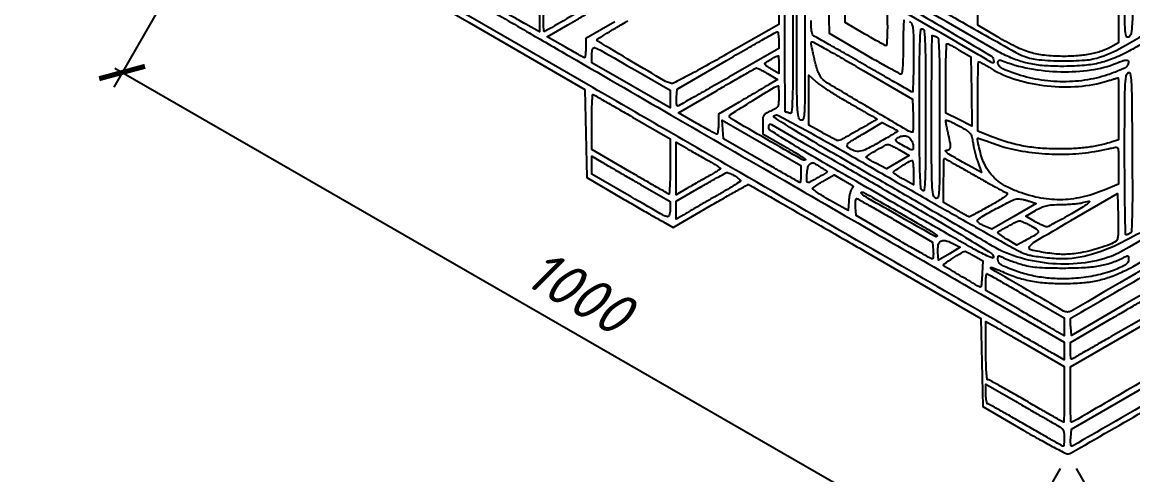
# Model space of a CAD drawing. Header units: millimetres. Extents: x -300689 to 10556, y -104928 to 107291.
# Drawn here: x -20706.7 to -20640.6, y 28000.1 to 28027.1 of the extents above; entities that cross this region are included whole.
import ezdxf

# ---------------------------------------------------------------- set-up
doc = ezdxf.new("R2010")
doc.units = ezdxf.units.MM
doc.layers.add('линии', color=7, linetype='Continuous')
doc.layers.add('Слой1', color=7, linetype='Continuous')
doc.styles.add('Ариал узк.', font='arial.ttf', dxfattribs={"width": 0.75, "height": 5})
doc.styles.add('стиль2', font='isocpeur.ttf', dxfattribs={"oblique": 15, "height": 2.5})
doc.dimstyles.new('1-1', dxfattribs={"dimscale": 0, "dimtxt": 2.7, "dimasz": 2, "dimexe": 1, "dimexo": 1, "dimgap": 1, "dimtad": 1, "dimdec": 0, "dimzin": 0, "dimdsep": 46, "dimtxsty": 'Ариал узк.', "dimblk1": 'ARCHTICK', "dimblk2": 'ARCHTICK', "dimsah": 1, "dimcen": 3, "dimdle": 0.5, "dimclrd": 256, "dimclre": 256, "dimclrt": 256, "dimadec": 0, "dimazin": 0, "dimtfac": 1, "dimtdec": 0, "dimtofl": 0, "dimtmove": 1, "dimatfit": 3, "dimldrblk": 'DOTSMALL', "dimfxl": 0, "dimtolj": 1, "dimtzin": 0, "dimarcsym": 0})

# ---------------------------------------------------------------- blocks, each defined once
blk = doc.blocks.new('_ARCHTICK')
at = {"color": 0, "linetype": 'ByBlock', "ltscale": 10, "const_width": 0.15}
blk.add_lwpolyline([(-0.5, -0.5), (0.5, 0.5)], dxfattribs=at)
blk = doc.blocks.new('*D107')
at = {"layer": 'Defpoints', "color": 0, "linetype": 'ByBlock', "ltscale": 0.25}
for p in [(-20696.566, 28031.376), (-20644.405, 28001.389), (-20648.602, 27994.088)]:
    blk.add_point(p, dxfattribs=at)
at = {"layer": 'линии', "linetype": 'ByBlock', "lineweight": -2, "ltscale": 0.25}
for p, q in [((-20697.064, 28030.509), (-20701.262, 28023.208)), ((-20701.197, 28024.324), (-20648.169, 27993.839)), ((-20644.903, 28000.522), (-20649.1, 27993.221))]:
    blk.add_line(p, q, dxfattribs=at)
at = {"layer": 'линии', "linetype": 'ByBlock', "lineweight": -2, "ltscale": 0.25, "xscale": 2, "yscale": 2, "zscale": 2}
for p, rotation in [((-20700.763, 28024.075), 150.1055145962632), ((-20648.602, 27994.088), 330.1055145962632)]:
    blk.add_blockref('_ARCHTICK', p, dxfattribs=dict(at, rotation=rotation))
at = {"layer": 'линии', "linetype": 'ByBlock', "ltscale": 0.25, "insert": (-20673.561, 28011.032), "char_height": 2.5, "attachment_point": 5, "rotation": 330.10551, "style": 'стиль2'}
blk.add_mtext('\\A1;1000', dxfattribs=at)
blk = doc.blocks.new('_DotSmall')
at = {"color": 0, "linetype": 'ByBlock', "const_width": 0.5}
blk.add_lwpolyline([(-0.0625, 0, 1), (0.0625, 0, 1)], format="xyb", close=True, dxfattribs=at)
blk = doc.blocks.new('*D108')
at = {"layer": 'Defpoints', "color": 0, "linetype": 'ByBlock', "ltscale": 0.25}
for p in [(-20581.776, 28037.45), (-20576.78, 28028.768), (-20644.444, 28001.385)]:
    blk.add_point(p, dxfattribs=at)
at = {"layer": 'линии', "linetype": 'ByBlock', "lineweight": -2, "ltscale": 0.25}
for p, q in [((-20581.277, 28036.583), (-20576.281, 28027.902)), ((-20639.881, 27992.455), (-20576.347, 28029.018)), ((-20643.945, 28000.519), (-20638.949, 27991.837))]:
    blk.add_line(p, q, dxfattribs=at)
at = {"layer": 'линии', "linetype": 'ByBlock', "lineweight": -2, "ltscale": 0.25, "xscale": 2, "yscale": 2, "zscale": 2}
for p, rotation in [((-20576.78, 28028.768), 29.91975393596303), ((-20639.448, 27992.704), 209.919753935963)]:
    blk.add_blockref('_ARCHTICK', p, dxfattribs=dict(at, rotation=rotation))
at = {"layer": 'линии', "linetype": 'ByBlock', "ltscale": 0.25, "insert": (-20609.236, 28012.686), "char_height": 2.5, "attachment_point": 5, "rotation": 29.91975, "style": 'стиль2'}
blk.add_mtext('\\A1;1200', dxfattribs=at)

msp = doc.modelspace()

# ---------------------------------------------------------------- linework, layer by layer
for points in [[(-20587.7542, 28175.7718, 0.000003), (-20607.9888, 28187.4736, 0.000096)], [(-20638.4823, 28147.8892, -0.001266), (-20641.5548, 28146.1271, -0.004672), (-20643.5088, 28145.0372, -0.001768), (-20644.9459, 28144.2597, -0.259879), (-20645.129, 28144.2627, 0.000291), (-20645.2752, 28144.3472), (-20650.6471, 28147.4477, 0.000002), (-20656.6119, 28150.8904, 0.000001), (-20663.6617, 28154.9592, -0.000248)], [(-20689.8745, 28164.198, -0.000006), (-20683.9242, 28160.766, -0.000031), (-20677.169, 28156.8691, -0.000019), (-20669.2829, 28152.3188, -0.000392), (-20659.5043, 28146.6657, -0.001527), (-20653.4663, 28143.1442, -0.000198), (-20648.9385, 28140.4824, -0.265741), (-20648.8415, 28140.3128, -0.023898), (-20648.8454, 28140.2323, -0.038107), (-20648.8571, 28140.1645, -0.044584), (-20648.8741, 28140.116, -0.294239), (-20648.8947, 28140.1028, -0.131394), (-20648.9355, 28140.1137, -0.000002), (-20655.0642, 28143.6439, -0.000172), (-20661.8146, 28147.5352, -0.000103), (-20669.8228, 28152.1575, 0.000222)], [(-20613.9332, 28145.0376, 0.000017), (-20587.7607, 28160.1886, 0.057807)], [(-20587.4386, 28159.8724, -0.000019), (-20614.101, 28144.4771, -0.000018), (-20640.7724, 28129.0791, -0.037469)], [(-20650.8381, 28147.1502, -0.000004), (-20645.423, 28144.0159, -0.063314)], [(-20644.2507, 28070.0039, 0.000011), (-20635.0942, 28075.2642, 0.000299)]]:
    msp.add_lwpolyline(points, format="xyb")
at = {"layer": 'Слой1'}
for points in [[(-20582.4325, 28045.5702, -0.000002), (-20613.3603, 28027.7154, -0.000003), (-20644.2434, 28009.8867, -0.131641), (-20644.4652, 28009.8273, -0.131717), (-20644.6926, 28009.8882, -0.000611), (-20646.8335, 28011.1285, -0.000321), (-20649.016, 28012.3983, -0.491909), (-20649.0262, 28012.477, -0.282385), (-20648.9851, 28012.4868, -0.007797), (-20648.8042, 28012.4246, -0.013841), (-20648.5877, 28012.3396, -0.008783), (-20648.3402, 28012.2291, 0.030909), (-20647.5152, 28011.9041, 0.031145), (-20646.6585, 28011.6841, 0.02874), (-20645.7206, 28011.56, 0.019842), (-20644.6499, 28011.5232, 0.01788), (-20643.6036, 28011.5661, 0.031503), (-20642.7471, 28011.6866, 0.033897), (-20641.9568, 28011.9057, 0.025085), (-20641.117, 28012.2494, 0.020593), (-20640.5576, 28012.5405, 0.00005), (-20632.7293, 28017.0336, 0.000326)], [(-20660.8991, 28068.0474, -0.000109), (-20658.978, 28066.9448, -0.000699), (-20656.1867, 28065.3366, -0.00011), (-20650.6978, 28062.1625, 0.005263), (-20648.2959, 28060.8064, 0.035356), (-20647.0536, 28060.2324, 0.05929), (-20646.0248, 28059.9766, 0.031315), (-20644.7098, 28059.8942, 0.019957), (-20643.8098, 28059.9301, 0.031277), (-20643.0434, 28060.04, 0.034024), (-20642.3458, 28060.2353, 0.030712), (-20641.6559, 28060.5288, 0.015184), (-20639.3331, 28061.7801, 0.000062), (-20613.9332, 28076.4784, 0.000017), (-20587.7607, 28091.6294, 0.057807)], [(-20587.4386, 28091.3132, -0.000019), (-20614.101, 28075.9179, -0.000018), (-20640.7724, 28060.5199, -0.037469), (-20641.6393, 28060.1027, -0.055191), (-20643.1481, 28059.6957, -0.041808), (-20644.86, 28059.5763, -0.042203), (-20646.5463, 28059.7426, -0.060637), (-20647.9768, 28060.191, -0.021835), (-20648.4058, 28060.4082, -0.000595), (-20650.2366, 28061.4405, -0.001231), (-20652.3846, 28062.662, -0.000844), (-20654.8169, 28064.0586, -0.001359), (-20657.7382, 28065.7531, -0.004794), (-20659.6019, 28066.8651, -0.001815)], [(-20640.57, 28049.3593, 0.000061), (-20614.4214, 28064.4664, 0.000034), (-20587.9596, 28079.7612, 0.060489)], [(-20682.3871, 28029.8211, -0.000049), (-20679.585, 28028.2034, -0.000048), (-20676.6754, 28026.5228, -0.00007), (-20674.1109, 28025.0407, 0.000045), (-20667.6529, 28021.3081, 0.000039), (-20660.8855, 28017.3982, 0.000041), (-20654.5887, 28013.7615, 0.000083), (-20649.6499, 28010.9108), (-20644.6499, 28008.0259), (-20644.6499, 28007.5006), (-20644.6499, 28006.9754), (-20645.2787, 28007.3355, -0.000673), (-20645.6364, 28007.5411, -0.000127), (-20646.2892, 28007.9177, -0.000136), (-20647.0515, 28008.3579, -0.000124), (-20647.8359, 28008.8114, 0.000252), (-20649.2478, 28009.6272, 0.000006), (-20656.0263, 28013.5394, 0.000013), (-20663.9628, 28018.1196, 0.000009), (-20673.01, 28023.3402), (-20696.2555, 28036.7533)], [(-20688.7136, 28060.6621, -0.00001), (-20682.8287, 28057.2654, -0.000031)], [(-20655.3442, 28029.6985, 0.00119), (-20651.1763, 28027.3239, 0.000339), (-20647.5421, 28025.268, 0.039558), (-20647.0503, 28025.0394, 0.065936), (-20646.1531, 28024.8348, 0.021154), (-20644.7856, 28024.7659, 0.021259), (-20643.4134, 28024.8132, 0.063326), (-20642.4942, 28025.0029, 0.048441), (-20641.0216, 28025.6725, 0.000069), (-20614.6214, 28040.919, 0.000052), (-20588.0699, 28056.2614, 0.063882)], [(-20684.4552, 28057.7331, 0.000016), (-20690.5415, 28061.2418, 0.011734)], [(-20684.393, 28045.9739, 0.000012), (-20690.4511, 28049.4703, 0.004886)], [(-20676.0263, 28053.3385, -0.00002), (-20668.1828, 28048.8095, 0.000384)], [(-20686.9722, 28031.0273), (-20680.0925, 28027.0502), (-20673.2127, 28023.0732), (-20673.1528, 28020.4529), (-20673.0929, 28017.8326), (-20670.9971, 28016.6074, 0.000776), (-20670.1593, 28016.1193, 0.000952), (-20669.3753, 28015.6663, 0.00079), (-20668.7148, 28015.2877, 0.006881), (-20668.4189, 28015.124), (-20667.9365, 28014.8658), (-20665.7378, 28016.1389, -0.001416), (-20664.8896, 28016.6269, -0.002276), (-20664.1634, 28017.0375, -0.000398), (-20663.5202, 28017.3968, -0.134495), (-20663.4658, 28017.4101, -0.12396), (-20663.4099, 28017.3945, -0.000039), (-20661.3911, 28016.2395, -0.00068), (-20659.1518, 28014.9541, -0.000413), (-20656.5062, 28013.4278), (-20649.62, 28009.4473), (-20649.5601, 28006.8261), (-20649.5002, 28004.205), (-20647.0525, 28002.7792, 0.004326), (-20646.0999, 28002.2354, 0.006646), (-20645.265, 28001.7827, 0.002679), (-20644.5461, 28001.41, 0.163312), (-20644.4047, 28001.3888, 0.086901), (-20644.2507, 28001.4447, 0.000011), (-20635.0942, 28006.705, 0.000299)], [(-20673.2789, 28040.0352, -0.000011), (-20669.5372, 28037.877, -0.000016), (-20665.0766, 28035.3039, -0.000012), (-20660.164, 28032.4696, 0.000767)], [(-20623.6143, 28035.2342, -0.000086), (-20632.3126, 28030.221, -0.000017), (-20639.9855, 28025.8009, -0.004304), (-20640.6589, 28025.4206, -0.025565), (-20641.6303, 28024.9462, -0.040626), (-20642.5076, 28024.6536, -0.038422), (-20643.4553, 28024.4969, -0.020131), (-20644.6499, 28024.4408, -0.017593), (-20645.745, 28024.4721, -0.03199), (-20646.6326, 28024.5861, -0.035682), (-20647.4298, 28024.8007, -0.029477), (-20648.2427, 28025.138, -0.017468), (-20648.6639, 28025.3611, -0.000041), (-20654.727, 28028.8499, -0.000269), (-20661.5555, 28032.7848, -0.000168)], [(-20669.56, 28037.4067, 0.000048), (-20677.5644, 28042.0311, 0.000077)], [(-20632.7268, 28041.7218, -0.000056), (-20640.4705, 28037.2749, -0.013951)], [(-20648.6555, 28037.088, -0.000043), (-20654.7341, 28040.5848, -0.00027)], [(-20641.4164, 28030.6842), (-20641.4164, 28025.8469), (-20641.7457, 28025.653, -0.048557), (-20642.3347, 28025.3792, -0.034184), (-20643.0392, 28025.1845, -0.03032), (-20643.8524, 28025.0692, -0.021771), (-20644.7697, 28025.0356, -0.025142), (-20645.8358, 28025.0967, -0.04635), (-20646.6862, 28025.2692, -0.042303), (-20647.5401, 28025.6075, -0.017556), (-20648.6319, 28026.1997), (-20649.7996, 28026.8871), (-20649.7996, 28031.6561)], [(-20671.4158, 28027.0936), (-20673.1518, 28026.0947), (-20673.1523, 28025.5258, -0.010033), (-20673.1569, 28025.3077, -0.016596), (-20673.1705, 28025.1241, -0.010544), (-20673.1894, 28024.9778, -0.371043), (-20673.2136, 28024.9569, -0.123085), (-20673.2576, 28024.9679, -0.001001), (-20673.5753, 28025.1381, -0.003525), (-20673.9391, 28025.3373, -0.002252), (-20674.3593, 28025.5738), (-20675.4441, 28026.1906), (-20674.2087, 28026.9096, 0.000181), (-20673.6572, 28027.2308, 0.000117), (-20673.0195, 28027.6027, 0.000118)], [(-20661.6611, 28028.1306), (-20661.6611, 28026.933), (-20664.7707, 28025.1574, -0.003012), (-20665.9745, 28024.4796, -0.004769), (-20667.015, 28023.9149, -0.001327), (-20667.9237, 28023.436, -0.180863), (-20668.0444, 28023.4209, -0.074093), (-20668.5005, 28023.6037, -0.001872), (-20670.4232, 28024.7378, -0.000614), (-20672.4524, 28025.9483, -0.492257), (-20672.4644, 28026.0503, -0.056453), (-20672.39, 28026.108, -0.00075), (-20671.8907, 28026.4112, -0.002138), (-20671.3099, 28026.7593, -0.001402), (-20670.6378, 28027.1556)], [(-20658.6886, 28028.1661), (-20658.6555, 28026.4095), (-20656.5851, 28025.2042, 0.002786), (-20655.7814, 28024.7422, 0.004305), (-20655.0812, 28024.3529, 0.001457), (-20654.4738, 28024.0243, 0.123883), (-20654.3727, 28023.9989, 0.366561), (-20654.3029, 28024.058, 0.019445), (-20654.2633, 28024.3696, 0.017289), (-20654.2378, 28024.8499, 0.004617), (-20654.2307, 28025.6156, -0.003928), (-20654.2259, 28026.2356, -0.006543), (-20654.2108, 28026.7575, -0.001714), (-20654.1905, 28027.2062, -0.400009)], [(-20655.2053, 28027.4975, -0.012071), (-20655.1888, 28026.8132, -0.006287), (-20655.1943, 28026.377, -0.010453), (-20655.2112, 28026.0097, -0.004321), (-20655.2344, 28025.7037, -0.389751), (-20655.2651, 28025.6755, -0.124172), (-20655.3196, 28025.6893, -0.001306), (-20655.6659, 28025.877, -0.004067), (-20656.0643, 28026.0986, -0.002621), (-20656.5226, 28026.3615), (-20657.7038, 28027.0474), (-20657.7038, 28028.1579, -0.008834)], [(-20633.3853, 28017.9216, -0.000101), (-20641.2916, 28013.4055, -0.041966), (-20641.862, 28013.1405, -0.061782), (-20643.6435, 28012.7278, -0.051046), (-20645.5939, 28012.7236, -0.051307), (-20647.4937, 28013.1133, -0.064216), (-20649.1256, 28013.8679, 0.008213), (-20649.5683, 28014.1362, 0.000262), (-20651.3811, 28015.1935, 0.000507), (-20653.5208, 28016.437, 0.000351), (-20655.9416, 28017.8384, -0.001049), (-20659.1806, 28019.7193, -0.006181), (-20660.8643, 28020.73, -0.004811), (-20661.9243, 28021.3984, -0.595931), (-20661.9146, 28021.5248, -0.230542), (-20661.6726, 28021.5167, -0.002977), (-20660.2946, 28020.7771, -0.005122), (-20658.2675, 28019.6465, -0.000996), (-20654.6349, 28017.5616, 0.001366), (-20651.8896, 28015.9888, 0.002038), (-20649.4793, 28014.6296, 0.000859), (-20647.4102, 28013.4785, 0.043107), (-20646.9852, 28013.2888, 0.034896), (-20646.6669, 28013.2028, 0.012016), (-20646.1965, 28013.122, 0.011668), (-20645.6621, 28013.0561, 0.011798), (-20645.1271, 28013.0155, 0.078094), (-20643.2399, 28013.2118, 0.053272), (-20641.2223, 28013.9852, 0.012349), (-20637.6711, 28015.9119, 0.000402), (-20623.6182, 28024.0074)], [(-20653.8636, 28027.1084, -0.177126), (-20653.7334, 28026.9626, -0.067884), (-20653.6671, 28026.6947, -0.02444), (-20653.6377, 28026.1895, -0.002327), (-20653.6319, 28024.9527, -0.003142), (-20653.6368, 28024.1737, -0.005237), (-20653.6519, 28023.5178, -0.001101), (-20653.6723, 28022.9477, -0.403149), (-20653.7, 28022.921, -0.129141), (-20653.751, 28022.9344, -0.000209), (-20654.5652, 28023.3943, -0.001613), (-20655.4784, 28023.9145, -0.000994), (-20656.5497, 28024.5321, 0.001002), (-20657.6305, 28025.1552, 0.001515), (-20658.5742, 28025.693, 0.000571), (-20659.3879, 28026.1522, 0.036574), (-20659.5355, 28026.2216, -0.232032), (-20659.6487, 28026.3435, -0.049689), (-20659.7057, 28026.6351, -0.021018), (-20659.7338, 28027.1766, -0.002437)]]:
    msp.add_lwpolyline(points, format="xyb", dxfattribs=at)
for points in [[(-20669.8576, 28037.196, -0.000324), (-20658.9431, 28030.8839, -0.001793), (-20653.0861, 28027.4636, -0.000408), (-20649.0166, 28025.0629, -0.225018), (-20648.8615, 28024.8334, -0.042611), (-20648.8514, 28024.6824, -0.438424), (-20648.8931, 28024.6453, -0.106052), (-20648.9915, 28024.677, -0.003675), (-20649.3405, 28024.8818, 0.003655), (-20649.7551, 28025.1251, 0.000009), (-20655.7657, 28028.5928, 0.000057), (-20662.5404, 28032.5002, 0.000036), (-20670.4847, 28037.0801, -0.000364), (-20680.6976, 28042.9769, -0.001632), (-20686.6638, 28046.4535, -0.000257), (-20691.0052, 28049.0053, -0.261628), (-20691.1134, 28049.1912, -0.061065), (-20691.1043, 28049.2764, -0.126888), (-20691.0736, 28049.3353, -0.170476), (-20691.0253, 28049.3616, -0.132848), (-20690.9653, 28049.3555, -0.03907), (-20690.846, 28049.2987, -0.000007), (-20684.7025, 28045.7597, -0.000162), (-20677.9037, 28041.8402, -0.000098)], [(-20582.1576, 28044.2971, -0.060638), (-20582.1916, 28044.2716, -0.000001), (-20590.3633, 28039.5493, -0.000061), (-20599.3599, 28034.3519, -0.000036), (-20610.0393, 28028.1851, 0.000011), (-20620.9374, 28021.8927, 0.000015), (-20630.6365, 28016.2919, 0.000009), (-20638.8301, 28011.5599, 0.000223), (-20641.0571, 28010.2724), (-20644.2308, 28008.4357), (-20644.2682, 28008.9244, -0.010054), (-20644.279, 28009.1152, -0.014561), (-20644.2802, 28009.284, -0.010115), (-20644.2743, 28009.4226, -0.182729), (-20644.2564, 28009.4624, -0.065401), (-20644.2113, 28009.497, -0.000001), (-20635.1136, 28014.7564, -0.000078), (-20625.0937, 28020.5468, -0.000047), (-20613.2011, 28027.4155), (-20582.1951, 28045.3193), (-20582.1576, 28044.8262, -0.007561), (-20582.146, 28044.6346, -0.011384), (-20582.1422, 28044.4674, -0.006372), (-20582.144, 28044.3281, -0.197266)], [(-20582.1583, 28038.1042), (-20582.1951, 28037.5987), (-20613.153, 28019.7275, -0.000112), (-20625.0306, 28012.8745, -0.000186), (-20635.0455, 28007.104, -0.000003), (-20644.1335, 28001.8723, -0.114276), (-20644.2077, 28001.8498, -0.363176), (-20644.2433, 28001.8757, -0.031494), (-20644.2652, 28001.9947, -0.029994), (-20644.2748, 28002.1576, -0.017727), (-20644.2676, 28002.3522), (-20644.2308, 28002.8612), (-20613.2728, 28020.7306, -0.000116), (-20601.3953, 28027.5829, -0.000193), (-20591.3803, 28033.3523, -0.000003), (-20582.2924, 28038.583, -0.118778), (-20582.2181, 28038.6048, -0.358002), (-20582.1825, 28038.5784, -0.031503), (-20582.1607, 28038.4597, -0.030082), (-20582.1511, 28038.2976, -0.017871)], [(-20640.5781, 28031.0935, -0.000762), (-20640.5828, 28028.0255, -0.011421), (-20640.6105, 28026.9555, -0.029985), (-20640.671, 28026.4011, -0.214166), (-20640.8176, 28026.1823, -0.506648), (-20640.9609, 28026.2395, -0.0506), (-20641.0266, 28026.6682, -0.012132), (-20641.0531, 28027.6592, -0.00062), (-20641.0571, 28030.8741, -0.001082), (-20641.0501, 28034.1055, -0.018452), (-20641.0063, 28035.1668, -0.067774), (-20640.8982, 28035.6656, -0.286772), (-20640.6679, 28035.8457, -0.439204), (-20640.6311, 28035.8132, -0.000354), (-20640.6045, 28034.4536, -0.002957), (-20640.5845, 28032.9187, -0.001768)], [(-20661.007, 28031.2315, -0.287116), (-20660.8934, 28031.0807, -0.011769), (-20660.8491, 28030.3724, -0.008758), (-20660.823, 28029.1519, -0.000976), (-20660.8175, 28026.3684, -0.000893), (-20660.8226, 28023.5373, -0.00914), (-20660.8482, 28022.3654, -0.014768), (-20660.8932, 28021.7209, -0.494828), (-20661.007, 28021.6507, 0.008099), (-20661.0832, 28021.6786, 0.009838), (-20661.1555, 28021.7021, 0.008575), (-20661.2168, 28021.7195, 0.065182), (-20661.2465, 28021.7234, -0.411029), (-20661.2671, 28021.7438, -0.000108), (-20661.2819, 28023.1306, -0.001634), (-20661.293, 28024.6769, -0.00098), (-20661.2966, 28026.5138, -0.00098), (-20661.293, 28028.3507, -0.001634), (-20661.2819, 28029.897, -0.000108), (-20661.2671, 28031.2839, -0.411029), (-20661.2465, 28031.3042, -0.065182), (-20661.2168, 28031.3003, -0.008575), (-20661.1555, 28031.2829, -0.009838), (-20661.0832, 28031.2594, -0.008099)], [(-20669.6478, 28030.436, -0.002016), (-20669.6736, 28030.2396, -0.003175), (-20669.6976, 28030.0712, -0.000821), (-20669.7197, 28029.9245, -0.122742), (-20669.7262, 28029.9089, -0.102485), (-20669.7852, 28029.8564, -0.000029), (-20672.6688, 28028.195, -0.000023), (-20675.5594, 28026.5299, -0.131388), (-20675.6195, 28026.5138, -0.378385), (-20675.6387, 28026.5308, -0.008431), (-20675.6529, 28026.6633, -0.014755), (-20675.6629, 28026.8277, -0.008897), (-20675.6655, 28027.0228), (-20675.6632, 28027.5318), (-20672.7014, 28029.2355, -0.001003), (-20671.5603, 28029.8888, -0.001622), (-20670.5866, 28030.4396, -0.000227), (-20669.7198, 28030.9256, -0.119001), (-20669.6612, 28030.9421, -0.391924), (-20669.6336, 28030.9183, -0.021734), (-20669.6249, 28030.7946, -0.024193), (-20669.6285, 28030.6309, -0.014197)], [(-20660.099, 28025.9066, -0.000636), (-20660.103, 28022.7326, -0.012197), (-20660.1296, 28021.7453, -0.04787), (-20660.1943, 28021.3085, -0.489091), (-20660.3385, 28021.2444, -0.231751), (-20660.4857, 28021.4489, -0.029963), (-20660.5458, 28022.0001, -0.011418), (-20660.5734, 28023.0692, -0.000747), (-20660.578, 28026.163, -0.000636), (-20660.574, 28029.3369, -0.012197), (-20660.5474, 28030.3243, -0.04787), (-20660.4827, 28030.7611, -0.489091), (-20660.3385, 28030.8252, -0.231751), (-20660.1913, 28030.6207, -0.029963), (-20660.1312, 28030.0695, -0.011418), (-20660.1036, 28029.0004, -0.000747)], [(-20678.1928, 28028.8491), (-20675.9086, 28027.5318), (-20675.9079, 28027.0137), (-20675.9073, 28026.4955), (-20676.7242, 28026.9538, -0.000885), (-20677.1434, 28027.19, -0.000286), (-20677.7637, 28027.5413, -0.000285), (-20678.453, 28027.9327, -0.00032), (-20679.1158, 28028.3102), (-20680.6906, 28029.2084), (-20680.6942, 28029.7274, -0.020063), (-20680.6876, 28029.9236, -0.036519), (-20680.6642, 28030.0822, -0.047714), (-20680.6297, 28030.1882, -0.395839), (-20680.5873, 28030.2064, -0.041885), (-20680.5051, 28030.1686, -0.000296), (-20679.8384, 28029.7913, -0.001139), (-20679.0763, 28029.357, -0.000729)], [(-20652.9134, 28021.7558, -0.000902), (-20652.9184, 28018.9415, -0.008643), (-20652.9435, 28017.7425, -0.015213), (-20652.9879, 28017.0959, -0.600958), (-20653.093, 28017.0528, -0.203288), (-20653.1973, 28017.2546, -0.009841), (-20653.2406, 28018.0254, -0.008024), (-20653.2668, 28019.3042, -0.001098), (-20653.2726, 28021.9739, -0.000964), (-20653.2674, 28024.7143, -0.008581), (-20653.242, 28025.9203, -0.011516), (-20653.1997, 28026.61, -0.499492), (-20653.093, 28026.6769, -0.290707), (-20652.9866, 28026.5335, -0.009066), (-20652.9448, 28025.7699, -0.008094), (-20652.919, 28024.4975, -0.001028)], [(-20661.658, 28026.0048), (-20661.6602, 28025.4959), (-20664.6347, 28023.7893, -0.001142), (-20665.7811, 28023.135, -0.001845), (-20666.7601, 28022.584, -0.000276), (-20667.6305, 28022.099, -0.127645), (-20667.6933, 28022.0827, -0.359215), (-20667.7243, 28022.1083, -0.02438), (-20667.7419, 28022.2302, -0.026098), (-20667.7486, 28022.3924, -0.01567), (-20667.7405, 28022.585), (-20667.7037, 28023.0872), (-20664.7696, 28024.7899, -0.000989), (-20663.6383, 28025.4434, -0.001591), (-20662.671, 28025.9955, -0.000257), (-20661.8126, 28026.4813, -0.099422), (-20661.7457, 28026.5032, -0.365999), (-20661.7107, 28026.4801, -0.027847), (-20661.6829, 28026.3612, -0.027992), (-20661.6637, 28026.1992, -0.01661)], [(-20656.6259, 28024.1945), (-20653.6918, 28022.4863), (-20653.657, 28021.506, -0.006725), (-20653.6487, 28021.1302, -0.01122), (-20653.6531, 28020.8138, -0.004968), (-20653.6653, 28020.5517, -0.397853), (-20653.6926, 28020.5258, -0.133963), (-20653.9303, 28020.5907, -0.000516), (-20656.3761, 28022.0359, -0.000914), (-20658.7493, 28023.4475, -0.070535), (-20659.091, 28023.7233, -0.066742), (-20659.1972, 28023.8729, -0.02246), (-20659.3113, 28024.1157, -0.021887), (-20659.4147, 28024.3986, -0.02338), (-20659.4905, 28024.6834, 0.000518), (-20659.5525, 28024.9684, 0.000526), (-20659.6148, 28025.2518, 0.000511), (-20659.6695, 28025.4982, 0.002165), (-20659.7031, 28025.6456, -0.034211), (-20659.7197, 28025.7484, -0.060828), (-20659.7171, 28025.8341, -0.093843), (-20659.6972, 28025.8904, -0.283491), (-20659.6628, 28025.9088, -0.113567), (-20659.5868, 28025.8865, -0.000374), (-20658.7283, 28025.4027, -0.002047), (-20657.7581, 28024.8497, -0.001278)], [(-20652.2645, 28026.2016, -0.287428), (-20652.1508, 28026.0504, -0.011576), (-20652.1066, 28025.3349, -0.008674), (-20652.0805, 28024.1026, -0.000965), (-20652.075, 28021.2904, -0.00062), (-20652.079, 28018.0775, -0.01214), (-20652.1055, 28017.0871, -0.050656), (-20652.1713, 28016.6587, -0.506568), (-20652.3146, 28016.6015, -0.214166), (-20652.4612, 28016.8203, -0.029985), (-20652.5217, 28017.3747, -0.011421), (-20652.5494, 28018.4447, -0.000762), (-20652.5541, 28021.5127, -0.000986), (-20652.5505, 28023.3386, -0.001644), (-20652.5394, 28024.8756, -0.000109), (-20652.5246, 28026.254, -0.411009), (-20652.504, 28026.2743, -0.065182), (-20652.4743, 28026.2704, -0.008575), (-20652.413, 28026.253, -0.009838), (-20652.3407, 28026.2294, -0.008099)], [(-20670.1887, 28024.2083), (-20668.1229, 28023.016), (-20668.1229, 28022.4958), (-20668.1229, 28021.9756), (-20670.456, 28023.3166), (-20672.7891, 28024.6575), (-20672.7913, 28025.1707, -0.090086), (-20672.7364, 28025.4808, -0.413962), (-20672.5868, 28025.5495, -0.041719), (-20672.2256, 28025.3805, -0.000615)], [(-20650.8774, 28025.3931), (-20650.2188, 28025.0002), (-20650.186, 28022.9386), (-20650.1532, 28020.877), (-20650.9283, 28021.2703), (-20651.7034, 28021.6635), (-20651.7096, 28023.7294, -0.004075), (-20651.7055, 28024.5212, -0.006812), (-20651.6876, 28025.1871, -0.00186), (-20651.6623, 28025.7577, -0.415349), (-20651.6259, 28025.7906, -0.10521), (-20651.5667, 28025.7748, -0.004266), (-20651.369, 28025.6719, -0.007303), (-20651.1363, 28025.5439, -0.005093)], [(-20661.6558, 28024.5418), (-20661.6558, 28024.0069), (-20662.075, 28024.2543, -0.01423), (-20662.2356, 28024.3553, -0.020537), (-20662.371, 28024.4542, -0.016893), (-20662.474, 28024.542, -0.210827), (-20662.4942, 28024.5878, -0.257356), (-20662.4583, 28024.6529, -0.006559), (-20662.1622, 28024.8345, -0.013219), (-20661.8697, 28024.9983, -0.058487), (-20661.6858, 28025.069, -0.468153), (-20661.6737, 28025.0603, -0.003282), (-20661.6646, 28024.9173, -0.008932), (-20661.658, 28024.7464, -0.00525)], [(-20648.9998, 28024.3062, 0.06105), (-20647.4673, 28023.6385, 0.04606), (-20645.6644, 28023.2788, 0.045431), (-20643.7964, 28023.2525, 0.054498), (-20642.0694, 28023.5768, -0.001123), (-20641.8399, 28023.6459, -0.001747), (-20641.6417, 28023.7043, -0.000489), (-20641.4689, 28023.7544, -0.059522), (-20641.4463, 28023.7581, -0.421853), (-20641.4341, 28023.7465, -0.00026), (-20641.4252, 28023.2164, -0.002536), (-20641.4186, 28022.6205, -0.001519), (-20641.4164, 28021.9124), (-20641.4164, 28020.0654), (-20641.8056, 28019.9442, -0.021818), (-20642.5371, 28019.751, -0.02124), (-20643.2893, 28019.6203, -0.019723), (-20644.1001, 28019.5469, -0.014179), (-20645.0092, 28019.5266, -0.018554), (-20646.0927, 28019.5733, -0.025254), (-20647.0625, 28019.7007, -0.025968), (-20647.9929, 28019.9216, -0.021507), (-20648.9571, 28020.2498), (-20649.7996, 28020.5775), (-20649.7996, 28022.6475, -0.002322), (-20649.7959, 28023.4412, -0.003872), (-20649.7845, 28024.1094, -0.000603), (-20649.7693, 28024.697, -0.406272), (-20649.7483, 28024.7174, -0.124567), (-20649.7121, 28024.7083, -0.001659), (-20649.5073, 28024.5966, -0.004623), (-20649.2707, 28024.4638, -0.003006)], [(-20640.9558, 28024.4113, -0.083615), (-20641.0682, 28024.333, -0.009563), (-20641.351, 28024.2058, -0.011331), (-20641.6963, 28024.0675, -0.009003), (-20642.0749, 28023.9335, -0.04591), (-20643.4408, 28023.613, -0.040999), (-20644.8958, 28023.5303, -0.040477), (-20646.3638, 28023.6867, -0.042012), (-20647.7686, 28024.077, -0.010957), (-20648.1886, 28024.2432, -0.045617), (-20648.4286, 28024.3712, -0.08554), (-20648.5574, 28024.4916, -0.163518), (-20648.602, 28024.6244, -0.051937), (-20648.5917, 28024.7228, -0.13847), (-20648.5593, 28024.7848, -0.18788), (-20648.5065, 28024.8097, -0.109536), (-20648.4364, 28024.7993, 0.046038), (-20646.7207, 28024.3163, 0.039756), (-20644.8583, 28024.124, 0.040971), (-20643.0591, 28024.2292, 0.060853), (-20641.5362, 28024.6375, -0.008857), (-20641.1888, 28024.7705, -0.052002), (-20640.9995, 28024.8176, -0.137613), (-20640.8929, 28024.8033, -0.234302), (-20640.836, 28024.7363, -0.095054), (-20640.832, 28024.6608, -0.054405), (-20640.8541, 28024.572, -0.051616), (-20640.8972, 28024.4842, -0.059053)], [(-20662.3232, 28024.0067), (-20661.7332, 28023.6593), (-20662.2634, 28023.3432, -0.00145), (-20662.5467, 28023.1754, -0.000388), (-20662.9984, 28022.9101, -0.000393), (-20663.5122, 28022.6094, -0.000406), (-20664.0211, 28022.3127), (-20665.2486, 28021.5982), (-20665.2486, 28021.0022, -0.014163), (-20665.2551, 28020.7739, -0.023455), (-20665.275, 28020.5822, -0.020061), (-20665.3031, 28020.4365, -0.35942), (-20665.3385, 28020.4097, -0.111203), (-20665.4015, 28020.4265, -0.001825), (-20665.7257, 28020.5981, -0.004642), (-20666.1017, 28020.8033, -0.003054), (-20666.5307, 28021.0461), (-20667.6332, 28021.679), (-20665.3331, 28023.0129, -0.000948), (-20664.447, 28023.5246, -0.001534), (-20663.6911, 28023.9561, -0.000211), (-20663.018, 28024.3372, -0.114155), (-20662.9732, 28024.3505, -0.134229), (-20662.9321, 28024.3418, -0.003224), (-20662.7576, 28024.251, -0.006829), (-20662.5537, 28024.1396, -0.00456)], [(-20657.4642, 28022.2659, -0.000495), (-20656.8424, 28021.9101, -0.0008), (-20656.3143, 28021.6062, -0.000102), (-20655.8443, 28021.3346, -0.062792), (-20655.8198, 28021.3159, -0.498405), (-20655.8257, 28021.2705, -0.000457), (-20656.9, 28020.6609, -0.001075), (-20657.9395, 28020.0752, -0.101908), (-20658.1025, 28020.0234, -0.136578), (-20658.1697, 28020.0347, -0.004534), (-20658.416, 28020.1529, -0.008322), (-20658.7057, 28020.3012, -0.005664), (-20659.0304, 28020.479), (-20659.8589, 28020.945), (-20659.8592, 28022.4355), (-20659.8594, 28023.9261), (-20659.4702, 28023.5574, 0.040111), (-20659.2271, 28023.3615, 0.006492), (-20658.7204, 28023.0259, 0.007129), (-20658.1118, 28022.6462, 0.006215)], [(-20640.7264, 28014.5176, -0.023102), (-20640.7908, 28014.4808, -0.021952), (-20640.8595, 28014.4494, -0.022515), (-20640.9226, 28014.427, -0.068852), (-20640.9673, 28014.4199, -0.414236), (-20641.0041, 28014.4552, -0.000353), (-20641.0307, 28015.8131, -0.002958), (-20641.0507, 28017.3451, -0.001773), (-20641.0571, 28019.1653, -0.000908), (-20641.0519, 28022.0418, -0.009777), (-20641.0249, 28023.2061, -0.01846), (-20640.9735, 28023.8499, -0.208636), (-20640.8475, 28024.0659, -0.555639), (-20640.7219, 28024.0153, -0.030476), (-20640.6638, 28023.5016, -0.010564), (-20640.6308, 28022.4245, -0.000747), (-20640.6066, 28019.4163, -0.001297), (-20640.597, 28016.9629, -0.006444), (-20640.6129, 28015.5842, -0.004329), (-20640.6435, 28014.6613, -0.245622)], [(-20661.6558, 28022.6398, -0.013705), (-20661.667, 28022.2312, -0.114277), (-20661.7183, 28022.0546, -0.137297), (-20661.8389, 28021.9334, -0.022864), (-20662.1349, 28021.7833, 0.022313), (-20662.425, 28021.6366, 0.128673), (-20662.5476, 28021.518, 0.119116), (-20662.6012, 28021.3502, 0.017956), (-20662.6139, 28020.995), (-20662.6139, 28020.4227), (-20661.2905, 28019.6679, -0.00511), (-20660.7903, 28019.3758, -0.009177), (-20660.3868, 28019.1245, -0.004526), (-20660.0678, 28018.9134, -0.622184), (-20660.0726, 28018.8779, -0.21345), (-20660.2837, 28018.8989, -0.000859), (-20662.3893, 28020.1076, -0.000743), (-20664.5026, 28021.3299, -0.267351), (-20664.59, 28021.4816, -0.259169), (-20664.536, 28021.5787, -0.000702), (-20663.2048, 28022.4041, -0.001391), (-20661.9131, 28023.1976, -0.107015), (-20661.6858, 28023.2766, -0.433654), (-20661.6737, 28023.2665, -0.002184), (-20661.6646, 28023.0911, -0.007363), (-20661.658, 28022.8852, -0.004382)], [(-20670.3684, 28021.4265), (-20668.1229, 28020.1343), (-20668.1229, 28018.4667, -0.005055), (-20668.1293, 28017.8306, -0.0088), (-20668.1493, 28017.3032, -0.003516), (-20668.1765, 28016.8676, -0.545253), (-20668.2127, 28016.8477, -0.006609), (-20668.2822, 28016.8864, -0.000037), (-20668.9358, 28017.2623, -0.00016), (-20669.6808, 28017.6913, -0.000102), (-20670.548, 28018.1911), (-20672.7935, 28019.486), (-20672.7935, 28021.1507, -0.005064), (-20672.7871, 28021.7857, -0.008815), (-20672.7671, 28022.3122, -0.003526), (-20672.7399, 28022.7471, -0.544801), (-20672.7037, 28022.767, -0.006691), (-20672.6342, 28022.7284, -0.000038), (-20671.9807, 28022.3533, -0.000162), (-20671.2356, 28021.9253, -0.000103)], [(-20660.3408, 28018.0408, -0.00945), (-20660.3436, 28017.8457, -0.01566), (-20660.3542, 28017.6813, -0.009447), (-20660.3694, 28017.5496, -0.375603), (-20660.3898, 28017.5318, -0.1292), (-20660.4282, 28017.5419, -0.000181), (-20661.0881, 28017.9148, -0.0015), (-20661.8272, 28018.3357, -0.000923), (-20662.6951, 28018.8356), (-20664.9492, 28020.1393), (-20664.9855, 28020.6866), (-20665.0218, 28021.2338), (-20662.6825, 28019.8918), (-20660.3432, 28018.5498)], [(-20655.4882, 28017.1834, -0.001145), (-20652.1934, 28015.2643, -0.005225), (-20650.2919, 28014.1241, -0.002902), (-20648.9952, 28013.3176, -0.217913), (-20648.8634, 28013.1161, -0.568805), (-20648.9503, 28013.0448, -0.027863), (-20649.3709, 28013.2242, -0.014067), (-20650.1238, 28013.623, -0.002081), (-20651.6179, 28014.4772, 0.000262), (-20652.9637, 28015.2531, 0.000116), (-20654.741, 28016.2761, 0.000115), (-20656.6241, 28017.3588, 0.000155), (-20658.3284, 28018.3374, -0.002231), (-20660.1476, 28019.3921, -0.007481), (-20661.3258, 28020.1061, -0.004193), (-20662.1656, 28020.6423, -0.24866), (-20662.2506, 28020.7953, -0.041002), (-20662.2456, 28020.8754, -0.062127), (-20662.2271, 28020.9426, -0.083593), (-20662.1989, 28020.9876, -0.221767), (-20662.1648, 28021.0023, -0.123328), (-20662.0967, 28020.9832, -0.000063), (-20660.1665, 28019.8794, -0.000865), (-20658.0201, 28018.6468, -0.000527)], [(-20654.59, 28020.5923, -0.258847), (-20654.606, 28020.5634, -0.001205), (-20654.908, 28020.3761, -0.005109), (-20655.2576, 28020.1653, -0.003156), (-20655.6727, 28019.9243, -0.013302), (-20656.4036, 28019.5314, -0.073734), (-20656.8259, 28019.3918, -0.127029), (-20657.1578, 28019.4186, -0.074702), (-20657.5126, 28019.6043, -0.213147), (-20657.5807, 28019.7235, -0.235147), (-20657.5339, 28019.8469, -0.049701), (-20657.299, 28020.0244, -0.003759), (-20656.6144, 28020.4349), (-20655.4882, 28021.0986), (-20655.0391, 28020.8697, -0.008007), (-20654.867, 28020.7784, -0.012457), (-20654.7219, 28020.6937, -0.006679), (-20654.6044, 28020.619, -0.252883)], [(-20650.0957, 28019.927, 0.018964), (-20650.0532, 28019.6755, 0.009479), (-20649.9816, 28019.3608, 0.009397), (-20649.8949, 28019.0374, 0.013682), (-20649.8055, 28018.7561), (-20649.5853, 28018.1241), (-20650.3811, 28018.5678, -0.002137), (-20651.2397, 28019.0514, -0.018376), (-20651.6141, 28019.2831, -0.100858), (-20651.7225, 28019.3928, -0.594883), (-20651.6929, 28019.4475, 0.123313), (-20651.5169, 28019.492, 0.232538), (-20651.4337, 28019.6084, 0.088078), (-20651.4365, 28019.8442, 0.010879), (-20651.5437, 28020.3493, -0.00386), (-20651.6083, 28020.6337, -0.004949), (-20651.6631, 28020.8965, -0.00385), (-20651.7051, 28021.1172, -0.041838), (-20651.7139, 28021.2073, -0.498321), (-20651.6727, 28021.2392, -0.026047), (-20651.4882, 28021.1786, -0.024308), (-20651.2388, 28021.0678, -0.012884), (-20650.9407, 28020.9079, -0.010178), (-20650.4651, 28020.6237, -0.07532), (-20650.2653, 28020.4522, -0.111879), (-20650.1617, 28020.2571, -0.034093)], [(-20653.6539, 28019.7637, -0.03741), (-20653.6436, 28019.5329, -0.382496), (-20653.7043, 28019.4691, -0.143606), (-20653.8368, 28019.4968, -0.006917), (-20654.236, 28019.7174, -0.010875), (-20654.5902, 28019.93, -0.162877), (-20654.6802, 28020.0401, -0.346544), (-20654.6499, 28020.1364, -0.040485), (-20654.4403, 28020.2559, -0.120532), (-20654.1794, 28020.308, -0.129868), (-20653.9319, 28020.2312, -0.122824), (-20653.7449, 28020.0373, -0.101173)], [(-20648.9136, 28019.8674, 0.040694), (-20647.5462, 28019.4762, 0.029617), (-20645.9789, 28019.2584, 0.029047), (-20644.357, 28019.2246, 0.033856), (-20642.8244, 28019.3861, 0.003571), (-20642.42, 28019.4596, 0.00453), (-20642.0478, 28019.5335, 0.003588), (-20641.737, 28019.6005, 0.036768), (-20641.6111, 28019.6384, -0.286336), (-20641.511, 28019.6191, -0.161601), (-20641.4495, 28019.5067, -0.040982), (-20641.422, 28019.2295, -0.004253), (-20641.4164, 28018.5738), (-20641.4164, 28017.4344), (-20642.2847, 28017.0754, -0.043057), (-20643.6138, 28016.6554, -0.052843), (-20644.9064, 28016.5069, -0.053001), (-20646.1982, 28016.6327, -0.043719), (-20647.5251, 28017.0292, -0.03253), (-20648.1829, 28017.3412, -0.049441), (-20648.7023, 28017.7016, -0.054426), (-20649.1043, 28018.1275, -0.052622), (-20649.4102, 28018.6347, -0.033631), (-20649.5738, 28019.0561, -0.018955), (-20649.7176, 28019.5856, -0.010195), (-20649.8244, 28020.0943, -0.469957), (-20649.7645, 28020.1665, -0.083487), (-20649.7236, 28020.1597, -0.001223), (-20649.4914, 28020.0787, -0.003309), (-20649.2223, 28019.982, -0.002174)], [(-20665.8189, 28018.8146, -0.006362), (-20665.5554, 28018.6627, -0.009965), (-20665.3332, 28018.5247, -0.004493), (-20665.1497, 28018.4033, -0.243264), (-20665.1303, 28018.3679, -0.255125), (-20665.1486, 28018.3324, -0.004649), (-20665.3316, 28018.2111, -0.010269), (-20665.5537, 28018.0734, -0.006525), (-20665.8175, 28017.9217, 0.001244), (-20666.1268, 28017.7482, 0.000775), (-20666.4885, 28017.5434, 0.000778), (-20666.8445, 28017.3403, 0.001412), (-20667.1349, 28017.173), (-20667.7636, 28016.8084), (-20667.7636, 28018.3701), (-20667.7636, 28019.9319), (-20667.1349, 28019.5655, 0.001464), (-20666.8446, 28019.3975, 0.000808), (-20666.489, 28019.1938, 0.000805), (-20666.1277, 28018.9884, 0.001294)], [(-20654.4708, 28019.4705), (-20653.8811, 28019.1336), (-20654.5649, 28018.7388), (-20655.2487, 28018.3439), (-20655.8809, 28018.6729, -0.011047), (-20656.1189, 28018.8036, -0.019311), (-20656.3091, 28018.9235, -0.014956), (-20656.4486, 28019.0255, -0.451116), (-20656.451, 28019.064, -0.063362), (-20656.2988, 28019.1819, -0.003807), (-20655.7967, 28019.4725, -0.002516), (-20655.2742, 28019.7661, -0.111189), (-20655.1546, 28019.8012, -0.122663), (-20655.0938, 28019.7902, -0.0066), (-20654.915, 28019.7066, -0.009994), (-20654.7036, 28019.599, -0.007098)], [(-20669.8854, 28017.4121), (-20668.1239, 28016.3941), (-20668.1234, 28015.8809, -0.090137), (-20668.1794, 28015.5708, -0.412881), (-20668.3295, 28015.5022, -0.04177), (-20668.6908, 28015.6712, -0.000616), (-20670.7277, 28016.8434), (-20672.7935, 28018.0356), (-20672.7935, 28018.5646), (-20672.7935, 28019.0936), (-20672.2202, 28018.7618, 0.000092), (-20671.8938, 28018.573, 0.000017), (-20671.2979, 28018.2285, 0.000019), (-20670.6018, 28017.8261, 0.000017)], [(-20659.2076, 28018.4781, -0.007001), (-20659.0443, 28018.3786, -0.010896), (-20658.9067, 28018.2879, -0.005332), (-20658.7942, 28018.2084, -0.240703), (-20658.7816, 28018.1837, -0.264457), (-20658.8163, 28018.1228, -0.002216), (-20659.3033, 28017.836, -0.003623), (-20659.778, 28017.5638, -0.129031), (-20659.8999, 28017.5318, -0.405537), (-20659.9822, 28017.6117, -0.022693), (-20659.976, 28018.0029, -0.026372), (-20659.9305, 28018.4014, -0.155969), (-20659.8355, 28018.5857, -0.030008), (-20659.716, 28018.6917, -0.211883), (-20659.6425, 28018.7102, -0.088033), (-20659.5483, 28018.6763, -0.00301)], [(-20653.6319, 28018.1232), (-20653.6319, 28017.3971), (-20654.2307, 28017.723, -0.008689), (-20654.4602, 28017.8532, -0.013371), (-20654.6536, 28017.9744, -0.007721), (-20654.8089, 28018.0811, -0.242927), (-20654.8295, 28018.1211, -0.249796), (-20654.7855, 28018.2037, -0.004012), (-20654.3299, 28018.5045, -0.006671), (-20653.8855, 28018.7846, -0.111976), (-20653.7217, 28018.8399, -0.39103), (-20653.6862, 28018.8133, -0.014503), (-20653.6583, 28018.6332, -0.019547), (-20653.6384, 28018.4009, -0.011622)], [(-20649.9827, 28017.951, 0.002218), (-20649.2922, 28017.5608, 0.003477), (-20648.6946, 28017.2321, 0.000972), (-20648.1726, 28016.9509, 0.123649), (-20648.1015, 28016.933, -0.484336), (-20648.0473, 28016.8644, -0.168305), (-20648.1264, 28016.7402, -0.032857), (-20648.4733, 28016.5004, -0.006658), (-20649.1208, 28016.1246, -0.002628), (-20649.5545, 28015.8837, -0.004069), (-20649.9317, 28015.6806, -0.001337), (-20650.2593, 28015.5088, -0.120661), (-20650.312, 28015.4959, -0.119923), (-20650.3624, 28015.5082, -0.002893), (-20650.5769, 28015.6207, -0.006158), (-20650.8274, 28015.758, -0.004128), (-20651.1105, 28015.9208), (-20651.8355, 28016.3457), (-20651.8355, 28017.6573, -0.002492), (-20651.833, 28018.1603, -0.004155), (-20651.8253, 28018.5837, -0.000695), (-20651.8149, 28018.9551, -0.405637), (-20651.8006, 28018.9689, -0.128176), (-20651.7743, 28018.9621, -0.000135), (-20651.2522, 28018.6699, -0.001287), (-20650.6689, 28018.3413, -0.000789)], [(-20664.2791, 28017.9252, -0.015793), (-20664.1459, 28017.8407, -0.022411), (-20664.0335, 28017.7567, -0.019543), (-20663.949, 28017.6819, -0.204344), (-20663.9313, 28017.6402, -0.256717), (-20663.9571, 28017.5933, -0.001739), (-20664.3622, 28017.338, -0.006152), (-20664.8359, 28017.05, -0.003824), (-20665.3983, 28016.7231, 0.000471), (-20665.9929, 28016.3829, 0.000523), (-20666.5664, 28016.0533, 0.000483), (-20667.0549, 28015.7711, 0.002732), (-20667.3145, 28015.619), (-20667.7636, 28015.3525), (-20667.7636, 28015.8864), (-20667.7636, 28016.4203), (-20666.2965, 28017.2714, -0.002605), (-20665.7269, 28017.5979, -0.004017), (-20665.2307, 28017.8737, -0.001367), (-20664.8002, 28018.1069, -0.113909), (-20664.7282, 28018.1266, -0.101887), (-20664.6697, 28018.1169, -0.01387), (-20664.5545, 28018.0691, -0.015488), (-20664.4197, 28018.0035, -0.012512)], [(-20657.2376, 28017.3338, -0.283282), (-20657.2282, 28017.3095, -0.055826), (-20657.2423, 28017.2629, -0.044195), (-20657.2737, 28017.2047, -0.02761), (-20657.3198, 28017.1425, 0.095268), (-20657.3721, 28017.0472, 0.021173), (-20657.422, 28016.8673, 0.021257), (-20657.4626, 28016.651, 0.019097), (-20657.4865, 28016.4241), (-20657.5241, 28015.8615), (-20658.6275, 28016.4855, -0.009925), (-20659.0549, 28016.7385, -0.019006), (-20659.3855, 28016.9611, -0.015185), (-20659.6229, 28017.1456, -0.442089), (-20659.6261, 28017.2143, -0.048715), (-20659.5556, 28017.2722, -0.005474), (-20659.3819, 28017.386, -0.006602), (-20659.1715, 28017.5166, -0.005314), (-20658.9419, 28017.6517), (-20658.3624, 28017.9843), (-20657.8235, 28017.6769, -0.001154), (-20657.6136, 28017.5565, -0.001679), (-20657.4291, 28017.4493, -0.000828), (-20657.2728, 28017.3574, -0.029035)], [(-20654.8668, 28015.9621, -0.000647), (-20653.2208, 28015.0111, -0.00769), (-20652.5892, 28014.6321, -0.011714), (-20652.249, 28014.4094, -0.468765), (-20652.2418, 28014.3311, -0.337258), (-20652.347, 28014.3169, -0.000382), (-20654.4082, 28015.4875, -0.001528), (-20656.3313, 28016.5893, -0.055497), (-20656.7414, 28016.891, -0.534226), (-20656.7321, 28016.9505, -0.227278), (-20656.6324, 28016.9492, -0.014028), (-20656.0833, 28016.6576, -0.001605)], [(-20641.5621, 28014.0389, -0.051773), (-20641.9359, 28013.85, -0.015282), (-20642.543, 28013.6395, -0.015701), (-20643.215, 28013.4521, -0.02165), (-20643.8294, 28013.3293, -0.01712), (-20644.2847, 28013.2746, -0.022427), (-20644.7033, 28013.2576, -0.021461), (-20645.1359, 28013.278, -0.013782), (-20645.6352, 28013.337, -0.017817), (-20646.6401, 28013.5207, -0.537541), (-20646.7175, 28013.7215, -0.10544), (-20646.3907, 28014.0212, -0.001772), (-20644.2646, 28015.2626), (-20641.4763, 28016.8774), (-20641.4424, 28015.5076, -0.005681), (-20641.4334, 28014.8416, -0.020852), (-20641.4502, 28014.4204, -0.028775), (-20641.4883, 28014.1472, -0.203495)], [(-20654.7098, 28015.2786), (-20652.4942, 28013.9865), (-20652.4574, 28013.4837, -0.017944), (-20652.4502, 28013.2914, -0.030368), (-20652.4598, 28013.1306, -0.032176), (-20652.4816, 28013.0133, -0.362106), (-20652.5173, 28012.9875, -0.110605), (-20652.5881, 28013.0085, -0.000558), (-20653.2364, 28013.3706, -0.002485), (-20653.9733, 28013.788, -0.001567), (-20654.8295, 28014.2824), (-20657.0451, 28015.5707), (-20657.0819, 28016.0722, -0.018048), (-20657.0891, 28016.2644, -0.030087), (-20657.0795, 28016.426, -0.031255), (-20657.0577, 28016.5448, -0.348917), (-20657.022, 28016.5722, -0.12347), (-20656.9513, 28016.5532, -0.000615), (-20656.3029, 28016.1915, -0.002742), (-20655.566, 28015.774, -0.001727)], [(-20646.7197, 28016.4149), (-20646.3343, 28016.2743), (-20647.6547, 28015.5108), (-20648.9751, 28014.7472), (-20649.4512, 28014.9619, -0.02171), (-20649.6423, 28015.0582, -0.054604), (-20649.7691, 28015.1487, -0.101711), (-20649.827, 28015.2266, -0.315396), (-20649.8162, 28015.2877, -0.066543), (-20649.4526, 28015.5655, -0.008705), (-20648.5974, 28016.0352, -0.006407), (-20647.7107, 28016.4878, -0.117423), (-20647.4044, 28016.558, -0.033823), (-20647.2624, 28016.5472, -0.0156), (-20647.0798, 28016.515, -0.01537), (-20646.8891, 28016.469, -0.020589)], [(-20644.2308, 28015.6744, -0.00481), (-20644.747, 28015.3776, -0.007031), (-20645.2077, 28015.1271, -0.003762), (-20645.6001, 28014.9245, -0.115394), (-20645.7064, 28014.8986, -0.095431), (-20645.7977, 28014.9153, -0.013127), (-20645.9768, 28014.9904, -0.014672), (-20646.1862, 28015.0924, -0.011937), (-20646.4044, 28015.2133), (-20646.944, 28015.5296), (-20646.3658, 28015.87, -0.026083), (-20646.0175, 28016.0513, -0.050316), (-20645.72, 28016.1523, -0.040918), (-20645.3702, 28016.2033, -0.012137), (-20644.8296, 28016.2244, 0.008635), (-20644.4408, 28016.2368, 0.009504), (-20644.065, 28016.2624, 0.008993), (-20643.7452, 28016.2961, 0.046738), (-20643.5721, 28016.3342, -0.032634), (-20643.1981, 28016.4276, -0.734783), (-20643.1643, 28016.3631, -0.059575), (-20643.4275, 28016.1557, -0.004221)], [(-20646.6117, 28014.9423, -0.020151), (-20646.243, 28014.7058, -0.357195), (-20646.2074, 28014.5789, -0.160124), (-20646.3276, 28014.4446, -0.004764), (-20646.9937, 28014.0684), (-20647.4813, 28013.7993), (-20648.0416, 28014.1377, -0.007555), (-20648.2563, 28014.2719, -0.011724), (-20648.4369, 28014.3946, -0.006074), (-20648.5835, 28014.5021, -0.243229), (-20648.6003, 28014.537, -0.260961), (-20648.5451, 28014.6293, -0.004583), (-20648.0198, 28014.9246, -0.007856), (-20647.5086, 28015.1955, -0.106864), (-20647.306, 28015.2491, -0.101655), (-20647.2147, 28015.2347, -0.014173), (-20647.0367, 28015.162, -0.015727), (-20646.8285, 28015.062, -0.01276)], [(-20651.4911, 28013.2917), (-20652.1349, 28012.9042), (-20652.173, 28013.3873, -0.059154), (-20652.156, 28013.8164, -0.21544), (-20652.0097, 28014.0387, -0.207146), (-20651.7412, 28014.0808, -0.054813), (-20651.326, 28013.9235), (-20650.8473, 28013.6793)], [(-20650.0214, 28013.1639), (-20649.5002, 28012.8678), (-20649.542, 28012.116, -0.003585), (-20649.5602, 28011.8255, -0.005584), (-20649.5805, 28011.5755, -0.001912), (-20649.6012, 28011.3608, -0.165621), (-20649.6145, 28011.3316, -0.348448), (-20649.7001, 28011.3192, -0.001018), (-20650.7449, 28011.9296, -0.001146), (-20651.7822, 28012.5417, -0.264799), (-20651.8355, 28012.6353, -0.253433), (-20651.8009, 28012.6993, -0.001909), (-20651.2832, 28013.0341, -0.005956), (-20650.8, 28013.336, -0.04581), (-20650.5603, 28013.4533, -0.216623), (-20650.5468, 28013.4524, -0.00071), (-20650.3947, 28013.371, -0.00369), (-20650.2225, 28013.2769, -0.002281)], [(-20647.2248, 28012.6688, 0.02958), (-20646.778, 28012.559, 0.023423), (-20646.2851, 28012.492, 0.016529), (-20645.646, 28012.4567, 0.005523), (-20644.7098, 28012.4464, 0.012489), (-20643.491, 28012.4768, 0.030085), (-20642.5945, 28012.5759, 0.038135), (-20641.8559, 28012.7618, 0.037097), (-20641.1469, 28013.0589, -0.010876), (-20640.9447, 28013.1564, -0.162415), (-20640.8677, 28013.1646, -0.310578), (-20640.8278, 28013.1219, -0.037459), (-20640.8176, 28012.9865, -0.273477), (-20641.0313, 28012.625, -0.040969), (-20641.8331, 28012.2659, -0.038328), (-20642.9104, 28011.9763, -0.030056), (-20644.111, 28011.8244, -0.024993), (-20645.077, 28011.8091, -0.02715), (-20646.0131, 28011.8921, -0.027811), (-20646.9133, 28012.073, -0.02928), (-20647.7722, 28012.3505, -0.009932), (-20648.2195, 28012.5349, -0.053762), (-20648.4473, 28012.6648, -0.109635), (-20648.5612, 28012.7928, -0.127788), (-20648.602, 28012.95, -0.025975), (-20648.5935, 28013.1143, -0.295035), (-20648.5546, 28013.1626, -0.188542), (-20648.4799, 28013.1586, -0.01124), (-20648.2727, 28013.0589, 0.021925), (-20648.0984, 28012.9796, 0.00674), (-20647.829, 28012.8751, 0.00673), (-20647.524, 28012.7662, 0.00733)], [(-20646.8954, 28010.7678), (-20644.6499, 28009.4757), (-20644.6499, 28008.941), (-20644.6499, 28008.4064), (-20645.0685, 28008.6534, 0.001609), (-20645.3293, 28008.8061, 0.000178), (-20645.9272, 28009.1534, 0.000217), (-20646.6393, 28009.5663, 0.000175), (-20647.4039, 28010.0089), (-20649.3206, 28011.1174), (-20649.3206, 28011.6371, -0.016308), (-20649.3142, 28011.833, -0.030782), (-20649.2942, 28011.9899, -0.038805), (-20649.2656, 28012.095, -0.459084), (-20649.2307, 28012.1084, -0.006691), (-20649.1613, 28012.0697, -0.000038), (-20648.5077, 28011.6946, -0.000162), (-20647.7626, 28011.2666, -0.000103)], [(-20639.62, 28010.178), (-20639.62, 28009.6506), (-20641.8655, 28008.3639, -0.000072), (-20642.7327, 28007.8671, -0.000113), (-20643.4778, 28007.4407, -0.000026), (-20644.1312, 28007.0669, -0.004661), (-20644.2008, 28007.028, -0.460155), (-20644.2356, 28007.0411, -0.039367), (-20644.2643, 28007.1455, -0.030955), (-20644.2843, 28007.3017, -0.016354), (-20644.2906, 28007.4971), (-20644.2906, 28008.0153), (-20641.9853, 28009.3545, -0.000348), (-20641.0992, 28009.8684, -0.000572), (-20640.3483, 28010.302, -0.000041), (-20639.6728, 28010.691, -0.08199), (-20639.6499, 28010.6996, -0.451212), (-20639.6379, 28010.6904, -0.003298), (-20639.6288, 28010.5488, -0.009013), (-20639.6222, 28010.3799, -0.005323)], [(-20646.4095, 28007.5957), (-20644.6499, 28006.5816), (-20644.6499, 28004.931, -0.002897), (-20644.6536, 28004.2981, -0.004829), (-20644.6649, 28003.7653, -0.000937), (-20644.6801, 28003.3005, -0.404101), (-20644.7009, 28003.2804, -0.129698), (-20644.7392, 28003.2905, -0.000195), (-20645.3721, 28003.6498, -0.001559), (-20646.0815, 28004.0558, -0.00096), (-20646.9141, 28004.5379, 0.002294), (-20647.7517, 28005.0199, 0.003593), (-20648.477, 28005.426, 0.001023), (-20649.1103, 28005.7729, 0.125433), (-20649.1984, 28005.7953, -0.384884), (-20649.2536, 28005.8452, -0.007762), (-20649.2885, 28006.2516, -0.012465), (-20649.3131, 28006.7944, -0.005065), (-20649.3206, 28007.5343), (-20649.3206, 28009.2732), (-20648.7449, 28008.9415, -0.000003), (-20648.4174, 28008.7528), (-20647.8214, 28008.4093, -0.000001), (-20647.1254, 28008.0082)], [(-20639.7063, 28005.9044, -0.059537), (-20639.8986, 28005.7595, -0.0003), (-20641.9833, 28004.5481, -0.000143), (-20644.1185, 28003.3099, -0.132063), (-20644.2284, 28003.2804, -0.401751), (-20644.2537, 28003.3046, -0.001398), (-20644.272, 28003.7641, -0.005904), (-20644.2855, 28004.2957, -0.003543), (-20644.2896, 28004.9271), (-20644.2885, 28006.5738), (-20641.9842, 28007.9034), (-20639.6799, 28009.2331), (-20639.6464, 28007.6135, -0.005488), (-20639.6404, 28006.9863, -0.008431), (-20639.6502, 28006.4434, -0.003759), (-20639.6698, 28005.9846, -0.191254)], [(-20645.2205, 28003.1755, -0.015675), (-20644.8795, 28002.9723, -0.099688), (-20644.7352, 28002.8331, -0.122363), (-20644.6704, 28002.6616, -0.028568), (-20644.6516, 28002.3522, -0.011482), (-20644.6555, 28002.1571, -0.018959), (-20644.6687, 28001.9928, -0.013541), (-20644.6876, 28001.8639, -0.36454), (-20644.7122, 28001.8433, -0.129053), (-20644.7585, 28001.8554, -0.000286), (-20645.3913, 28002.2127, -0.001891), (-20646.1032, 28002.6187, -0.001171), (-20646.9366, 28003.1007, 0.002084), (-20647.7734, 28003.5828, 0.003282), (-20648.4962, 28003.9888, 0.000856), (-20649.1292, 28004.3376, 0.126133), (-20649.2097, 28004.3582, -0.329394), (-20649.253, 28004.3902, -0.028268), (-20649.288, 28004.5324, -0.028643), (-20649.3126, 28004.7238, -0.017605), (-20649.3206, 28004.951), (-20649.3206, 28005.5438), (-20647.5541, 28004.5168, 0.000591), (-20646.8362, 28004.1005, 0.000651), (-20646.1399, 28003.6991, 0.000605), (-20645.5441, 28003.3576, 0.003309)]]:
    msp.add_lwpolyline(points, format="xyb", close=True, dxfattribs=at)

# ---------------------------------------------------------------- dimensions: what is measured, and where the dimension line sits
at = {"layer": 'линии', "linetype": 'ByBlock', "ltscale": 0.25}
for p1, p2, distance, text, picture, middle in [((-20644.4438, 28001.3854), (-20581.7759, 28037.4497), -10.0163, '1200', '*D108', (-20609.2361, 28012.6863)), ((-20696.5659, 28031.3761), (-20644.4047, 28001.3888), -8.4216, '1000', '*D107', (-20673.5612, 28011.0321))]:
    dim = msp.add_aligned_dim(p1=p1, p2=p2, distance=distance, text=text, dimstyle='1-1', override={"dimscale": 1, "dimtxsty": 'стиль2'}, dxfattribs=at)
    dim.commit()
    dim.dimension.update_dxf_attribs({"geometry": picture, "text_midpoint": middle})

doc.saveas('drawing.dxf')
